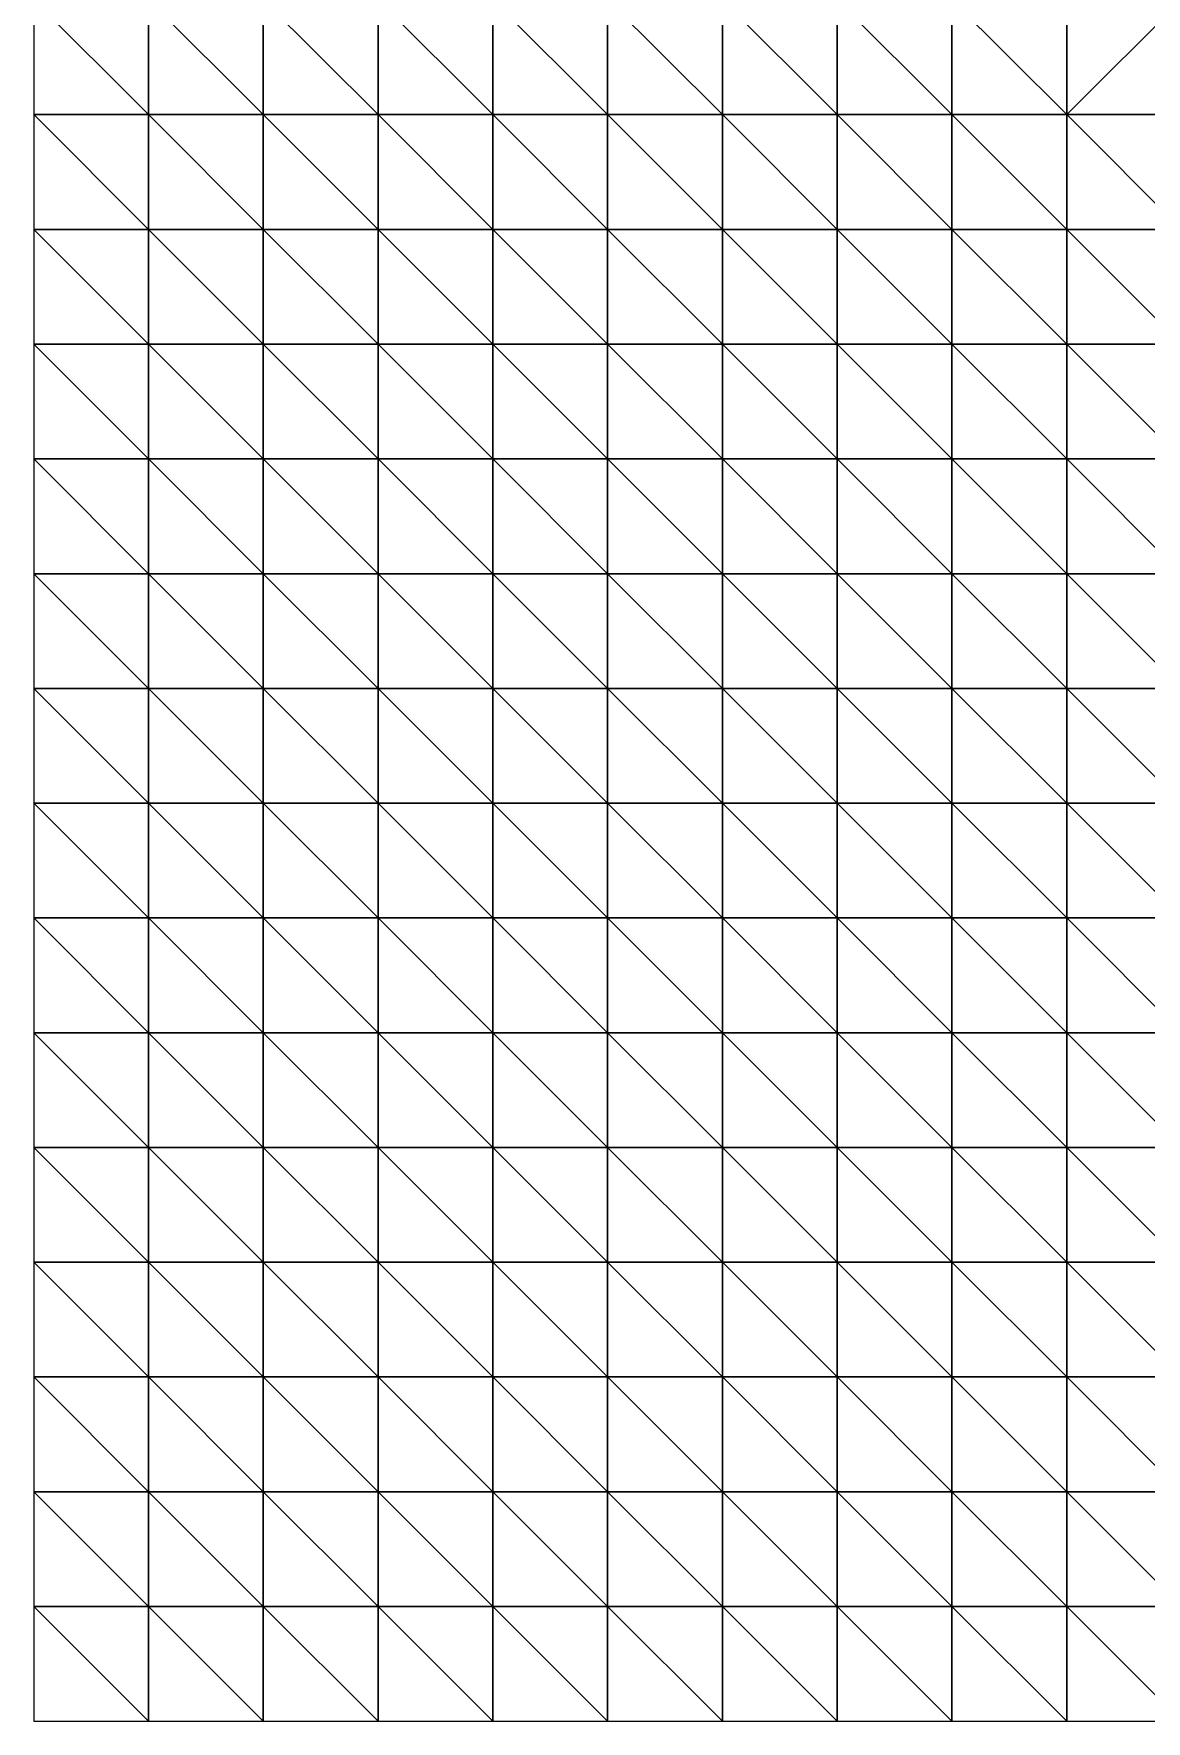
# Model space of a CAD drawing. Header units: metres. Extents: x -315 to 301, y -240 to 232.
# Drawn here: x -315 to -237.5, y -240 to -122.4 of the extents above; entities that cross this region are included whole.
import ezdxf

# ---------------------------------------------------------------- set-up
doc = ezdxf.new("R2010")
doc.units = ezdxf.units.M

msp = doc.modelspace()

# ---------------------------------------------------------------- linework, layer by layer
for points in [[(-315, -120, -321.1039), (-307, -128, -320.1628), (-307, -120, -321.5745), (-306.9999, -119.9999, -321.5745)], [(-315, -120, -321.1039), (-315, -128, -320.1628), (-307, -128, -320.1628), (-306.9999, -127.9999, -320.1627)], [(-307, -120, -321.5745), (-299, -128, -320.6334), (-299, -120, -322.5158), (-298.9999, -119.9999, -322.5157)], [(-307, -120, -321.5745), (-307, -128, -320.1628), (-299, -128, -320.6334), (-298.9999, -127.9999, -320.6333)], [(-299, -120, -322.5158), (-291, -128, -321.5745), (-291, -120, -323.4569), (-290.9999, -119.9999, -323.4568)], [(-299, -120, -322.5158), (-299, -128, -320.6334), (-291, -128, -321.5745), (-290.9999, -127.9999, -321.5745)], [(-291, -120, -323.4569), (-283, -128, -322.5158), (-283, -120, -324.3981), (-282.9999, -119.9999, -324.398)], [(-291, -120, -323.4569), (-291, -128, -321.5745), (-283, -128, -322.5158), (-282.9999, -127.9999, -322.5157)], [(-283, -120, -324.3981), (-275, -128, -323.9275), (-275, -120, -325.8098), (-274.9999, -119.9999, -325.8098)], [(-283, -120, -324.3981), (-283, -128, -322.5158), (-275, -128, -323.9275), (-274.9999, -127.9999, -323.9274)], [(-275, -120, -325.8098), (-267, -128, -324.8687), (-267, -120, -327.2216), (-266.9999, -119.9999, -327.2215)], [(-275, -120, -325.8098), (-275, -128, -323.9275), (-267, -128, -324.8687), (-266.9999, -127.9999, -324.8686)], [(-267, -120, -327.2216), (-259, -128, -326.2804), (-259, -120, -329.1039), (-258.9999, -119.9999, -329.1039)], [(-267, -120, -327.2216), (-267, -128, -324.8687), (-259, -128, -326.2804), (-258.9999, -127.9999, -326.2803)], [(-259, -120, -329.1039), (-251, -128, -328.6334), (-251, -120, -331.9275), (-250.9999, -119.9999, -331.9274)], [(-259, -120, -329.1039), (-259, -128, -326.2804), (-251, -128, -328.6334), (-250.9999, -127.9999, -328.6333)], [(-251, -120, -331.9275), (-243, -128, -331.4569), (-243, -120, -337.1039), (-242.9999, -119.9999, -337.1039)], [(-251, -120, -331.9275), (-251, -128, -328.6334), (-243, -128, -331.4569), (-242.9999, -127.9999, -331.4568)], [(-243, -128, -331.4569), (-235, -128, -338.0451), (-235, -120, -347.4569), (-234.9999, -119.9999, -347.4568)], [(-243, -128, -331.4569), (-235, -120, -347.4569), (-243, -120, -337.1039), (-242.9999, -119.9999, -337.1039)], [(-315, -128, -320.1628), (-307, -136, -319.6922), (-307, -128, -320.1628), (-306.9999, -127.9999, -320.1627)], [(-315, -128, -320.1628), (-315, -136, -319.2216), (-307, -136, -319.6922), (-306.9999, -135.9999, -319.6921)], [(-307, -128, -320.1628), (-299, -136, -319.6922), (-299, -128, -320.6334), (-298.9999, -127.9999, -320.6333)], [(-307, -128, -320.1628), (-307, -136, -319.6922), (-299, -136, -319.6922), (-298.9999, -135.9999, -319.6921)], [(-299, -128, -320.6334), (-291, -136, -320.1628), (-291, -128, -321.5745), (-290.9999, -127.9999, -321.5745)], [(-299, -128, -320.6334), (-299, -136, -319.6922), (-291, -136, -320.1628), (-290.9999, -135.9999, -320.1627)], [(-291, -128, -321.5745), (-283, -136, -320.6334), (-283, -128, -322.5158), (-282.9999, -127.9999, -322.5157)], [(-291, -128, -321.5745), (-291, -136, -320.1628), (-283, -136, -320.6334), (-282.9999, -135.9999, -320.6333)], [(-283, -128, -322.5158), (-275, -136, -322.0451), (-275, -128, -323.9275), (-274.9999, -127.9999, -323.9274)], [(-283, -128, -322.5158), (-283, -136, -320.6334), (-275, -136, -322.0451), (-274.9999, -135.9999, -322.045)], [(-275, -128, -323.9275), (-267, -136, -322.9863), (-267, -128, -324.8687), (-266.9999, -127.9999, -324.8686)], [(-275, -128, -323.9275), (-275, -136, -322.0451), (-267, -136, -322.9863), (-266.9999, -135.9999, -322.9862)], [(-267, -128, -324.8687), (-259, -136, -324.3981), (-259, -128, -326.2804), (-258.9999, -127.9999, -326.2803)], [(-267, -128, -324.8687), (-267, -136, -322.9863), (-259, -136, -324.3981), (-258.9999, -135.9999, -324.398)], [(-259, -128, -326.2804), (-251, -136, -325.3393), (-251, -128, -328.6334), (-250.9999, -127.9999, -328.6333)], [(-259, -128, -326.2804), (-259, -136, -324.3981), (-251, -136, -325.3393), (-250.9999, -135.9999, -325.3392)], [(-251, -128, -328.6334), (-243, -136, -327.2216), (-243, -128, -331.4569), (-242.9999, -127.9999, -331.4568)], [(-251, -128, -328.6334), (-251, -136, -325.3393), (-243, -136, -327.2216), (-242.9999, -135.9999, -327.2215)], [(-243, -128, -331.4569), (-235, -136, -330.5158), (-235, -128, -338.0451), (-234.9999, -127.9999, -338.045)], [(-243, -128, -331.4569), (-243, -136, -327.2216), (-235, -136, -330.5158), (-234.9999, -135.9999, -330.5157)], [(-315, -136, -319.2216), (-307, -144, -318.751), (-307, -136, -319.6922), (-306.9999, -135.9999, -319.6921)], [(-315, -136, -319.2216), (-315, -144, -318.751), (-307, -144, -318.751), (-306.9999, -143.9999, -318.7509)], [(-307, -136, -319.6922), (-299, -144, -319.2216), (-299, -136, -319.6922), (-298.9999, -135.9999, -319.6921)], [(-307, -136, -319.6922), (-307, -144, -318.751), (-299, -144, -319.2216), (-298.9999, -143.9999, -319.2215)], [(-299, -136, -319.6922), (-291, -144, -319.2216), (-291, -136, -320.1628), (-290.9999, -135.9999, -320.1627)], [(-299, -136, -319.6922), (-299, -144, -319.2216), (-291, -144, -319.2216), (-290.9999, -143.9999, -319.2215)], [(-291, -136, -320.1628), (-283, -144, -319.6922), (-283, -136, -320.6334), (-282.9999, -135.9999, -320.6333)], [(-291, -136, -320.1628), (-291, -144, -319.2216), (-283, -144, -319.6922), (-282.9999, -143.9999, -319.6921)], [(-283, -136, -320.6334), (-275, -144, -320.6334), (-275, -136, -322.0451), (-274.9999, -135.9999, -322.045)], [(-283, -136, -320.6334), (-283, -144, -319.6922), (-275, -144, -320.6334), (-274.9999, -143.9999, -320.6333)], [(-275, -136, -322.0451), (-267, -144, -321.5745), (-267, -136, -322.9863), (-266.9999, -135.9999, -322.9862)], [(-275, -136, -322.0451), (-275, -144, -320.6334), (-267, -144, -321.5745), (-266.9999, -143.9999, -321.5745)], [(-267, -136, -322.9863), (-259, -144, -322.5158), (-259, -136, -324.3981), (-258.9999, -135.9999, -324.398)], [(-267, -136, -322.9863), (-267, -144, -321.5745), (-259, -144, -322.5158), (-258.9999, -143.9999, -322.5157)], [(-259, -136, -324.3981), (-251, -144, -323.4569), (-251, -136, -325.3393), (-250.9999, -135.9999, -325.3392)], [(-259, -136, -324.3981), (-259, -144, -322.5158), (-251, -144, -323.4569), (-250.9999, -143.9999, -323.4568)], [(-251, -136, -325.3393), (-243, -144, -324.3981), (-243, -136, -327.2216), (-242.9999, -135.9999, -327.2215)], [(-251, -136, -325.3393), (-251, -144, -323.4569), (-243, -144, -324.3981), (-242.9999, -143.9999, -324.398)], [(-243, -136, -327.2216), (-235, -144, -325.8098), (-235, -136, -330.5158), (-234.9999, -135.9999, -330.5157)], [(-243, -136, -327.2216), (-243, -144, -324.3981), (-235, -144, -325.8098), (-234.9999, -143.9999, -325.8098)], [(-315, -144, -318.751), (-307, -152, -318.751), (-307, -144, -318.751), (-306.9999, -143.9999, -318.7509)], [(-315, -144, -318.751), (-315, -152, -318.751), (-307, -152, -318.751), (-306.9999, -151.9999, -318.7509)], [(-307, -144, -318.751), (-299, -152, -318.751), (-299, -144, -319.2216), (-298.9999, -143.9999, -319.2215)], [(-307, -144, -318.751), (-307, -152, -318.751), (-299, -152, -318.751), (-298.9999, -151.9999, -318.7509)], [(-299, -144, -319.2216), (-291, -152, -319.2216), (-291, -144, -319.2216), (-290.9999, -143.9999, -319.2215)], [(-299, -144, -319.2216), (-299, -152, -318.751), (-291, -152, -319.2216), (-290.9999, -151.9999, -319.2215)], [(-291, -144, -319.2216), (-283, -152, -319.6922), (-283, -144, -319.6922), (-282.9999, -143.9999, -319.6921)], [(-291, -144, -319.2216), (-291, -152, -319.2216), (-283, -152, -319.6922), (-282.9999, -151.9999, -319.6921)], [(-283, -144, -319.6922), (-275, -152, -320.1628), (-275, -144, -320.6334), (-274.9999, -143.9999, -320.6333)], [(-283, -144, -319.6922), (-283, -152, -319.6922), (-275, -152, -320.1628), (-274.9999, -151.9999, -320.1627)], [(-275, -144, -320.6334), (-267, -152, -321.1039), (-267, -144, -321.5745), (-266.9999, -143.9999, -321.5745)], [(-275, -144, -320.6334), (-275, -152, -320.1628), (-267, -152, -321.1039), (-266.9999, -151.9999, -321.1039)], [(-267, -144, -321.5745), (-259, -152, -321.5745), (-259, -144, -322.5158), (-258.9999, -143.9999, -322.5157)], [(-267, -144, -321.5745), (-267, -152, -321.1039), (-259, -152, -321.5745), (-258.9999, -151.9999, -321.5745)], [(-259, -144, -322.5158), (-251, -152, -322.0451), (-251, -144, -323.4569), (-250.9999, -143.9999, -323.4568)], [(-259, -144, -322.5158), (-259, -152, -321.5745), (-251, -152, -322.0451), (-250.9999, -151.9999, -322.045)], [(-251, -144, -323.4569), (-243, -152, -322.5158), (-243, -144, -324.3981), (-242.9999, -143.9999, -324.398)], [(-251, -144, -323.4569), (-251, -152, -322.0451), (-243, -152, -322.5158), (-242.9999, -151.9999, -322.5157)], [(-243, -144, -324.3981), (-235, -152, -323.4569), (-235, -144, -325.8098), (-234.9999, -143.9999, -325.8098)], [(-243, -144, -324.3981), (-243, -152, -322.5158), (-235, -152, -323.4569), (-234.9999, -151.9999, -323.4568)], [(-315, -152, -318.751), (-307, -160, -318.2804), (-307, -152, -318.751), (-306.9999, -151.9999, -318.7509)], [(-315, -152, -318.751), (-315, -160, -318.2804), (-307, -160, -318.2804), (-306.9999, -159.9999, -318.2803)], [(-307, -152, -318.751), (-299, -160, -318.751), (-299, -152, -318.751), (-298.9999, -151.9999, -318.7509)], [(-307, -152, -318.751), (-307, -160, -318.2804), (-299, -160, -318.751), (-298.9999, -159.9999, -318.7509)], [(-299, -152, -318.751), (-291, -160, -319.2216), (-291, -152, -319.2216), (-290.9999, -151.9999, -319.2215)], [(-299, -152, -318.751), (-299, -160, -318.751), (-291, -160, -319.2216), (-290.9999, -159.9999, -319.2215)], [(-291, -152, -319.2216), (-283, -160, -319.2216), (-283, -152, -319.6922), (-282.9999, -151.9999, -319.6921)], [(-291, -152, -319.2216), (-291, -160, -319.2216), (-283, -160, -319.2216), (-282.9999, -159.9999, -319.2215)], [(-283, -152, -319.6922), (-275, -160, -319.6922), (-275, -152, -320.1628), (-274.9999, -151.9999, -320.1627)], [(-283, -152, -319.6922), (-283, -160, -319.2216), (-275, -160, -319.6922), (-274.9999, -159.9999, -319.6921)], [(-275, -152, -320.1628), (-267, -160, -320.6334), (-267, -152, -321.1039), (-266.9999, -151.9999, -321.1039)], [(-275, -152, -320.1628), (-275, -160, -319.6922), (-267, -160, -320.6334), (-266.9999, -159.9999, -320.6333)], [(-267, -152, -321.1039), (-259, -160, -321.1039), (-259, -152, -321.5745), (-258.9999, -151.9999, -321.5745)], [(-267, -152, -321.1039), (-267, -160, -320.6334), (-259, -160, -321.1039), (-258.9999, -159.9999, -321.1039)], [(-259, -152, -321.5745), (-251, -160, -321.1039), (-251, -152, -322.0451), (-250.9999, -151.9999, -322.045)], [(-259, -152, -321.5745), (-259, -160, -321.1039), (-251, -160, -321.1039), (-250.9999, -159.9999, -321.1039)], [(-251, -152, -322.0451), (-243, -160, -321.1039), (-243, -152, -322.5158), (-242.9999, -151.9999, -322.5157)], [(-251, -152, -322.0451), (-251, -160, -321.1039), (-243, -160, -321.1039), (-242.9999, -159.9999, -321.1039)], [(-243, -152, -322.5158), (-235, -160, -321.5745), (-235, -152, -323.4569), (-234.9999, -151.9999, -323.4568)], [(-243, -152, -322.5158), (-243, -160, -321.1039), (-235, -160, -321.5745), (-234.9999, -159.9999, -321.5745)], [(-315, -160, -318.2804), (-307, -168, -317.8098), (-307, -160, -318.2804), (-306.9999, -159.9999, -318.2803)], [(-315, -160, -318.2804), (-315, -168, -317.8098), (-307, -168, -317.8098), (-306.9999, -167.9999, -317.8098)], [(-307, -160, -318.2804), (-299, -168, -318.2804), (-299, -160, -318.751), (-298.9999, -159.9999, -318.7509)], [(-307, -160, -318.2804), (-307, -168, -317.8098), (-299, -168, -318.2804), (-298.9999, -167.9999, -318.2803)], [(-299, -160, -318.751), (-291, -168, -318.751), (-291, -160, -319.2216), (-290.9999, -159.9999, -319.2215)], [(-299, -160, -318.751), (-299, -168, -318.2804), (-291, -168, -318.751), (-290.9999, -167.9999, -318.7509)], [(-291, -160, -319.2216), (-283, -168, -319.2216), (-283, -160, -319.2216), (-282.9999, -159.9999, -319.2215)], [(-291, -160, -319.2216), (-291, -168, -318.751), (-283, -168, -319.2216), (-282.9999, -167.9999, -319.2215)], [(-283, -160, -319.2216), (-275, -168, -319.2216), (-275, -160, -319.6922), (-274.9999, -159.9999, -319.6921)], [(-283, -160, -319.2216), (-283, -168, -319.2216), (-275, -168, -319.2216), (-274.9999, -167.9999, -319.2215)], [(-275, -160, -319.6922), (-267, -168, -319.6922), (-267, -160, -320.6334), (-266.9999, -159.9999, -320.6333)], [(-275, -160, -319.6922), (-275, -168, -319.2216), (-267, -168, -319.6922), (-266.9999, -167.9999, -319.6921)], [(-267, -160, -320.6334), (-259, -168, -319.6922), (-259, -160, -321.1039), (-258.9999, -159.9999, -321.1039)], [(-267, -160, -320.6334), (-267, -168, -319.6922), (-259, -168, -319.6922), (-258.9999, -167.9999, -319.6921)], [(-259, -160, -321.1039), (-251, -168, -319.6922), (-251, -160, -321.1039), (-250.9999, -159.9999, -321.1039)], [(-259, -160, -321.1039), (-259, -168, -319.6922), (-251, -168, -319.6922), (-250.9999, -167.9999, -319.6921)], [(-251, -160, -321.1039), (-243, -168, -319.6922), (-243, -160, -321.1039), (-242.9999, -159.9999, -321.1039)], [(-251, -160, -321.1039), (-251, -168, -319.6922), (-243, -168, -319.6922), (-242.9999, -167.9999, -319.6921)], [(-243, -160, -321.1039), (-235, -168, -319.6922), (-235, -160, -321.5745), (-234.9999, -159.9999, -321.5745)], [(-243, -160, -321.1039), (-243, -168, -319.6922), (-235, -168, -319.6922), (-234.9999, -167.9999, -319.6921)], [(-315, -168, -317.8098), (-307, -176, -317.3392), (-307, -168, -317.8098), (-306.9999, -167.9999, -317.8098)], [(-315, -168, -317.8098), (-315, -176, -317.3392), (-307, -176, -317.3392), (-306.9999, -175.9999, -317.3391)], [(-307, -168, -317.8098), (-299, -176, -317.8098), (-299, -168, -318.2804), (-298.9999, -167.9999, -318.2803)], [(-307, -168, -317.8098), (-307, -176, -317.3392), (-299, -176, -317.8098), (-298.9999, -175.9999, -317.8098)], [(-299, -168, -318.2804), (-291, -176, -318.751), (-291, -168, -318.751), (-290.9999, -167.9999, -318.7509)], [(-299, -168, -318.2804), (-299, -176, -317.8098), (-291, -176, -318.751), (-290.9999, -175.9999, -318.7509)], [(-291, -168, -318.751), (-283, -176, -319.2216), (-283, -168, -319.2216), (-282.9999, -167.9999, -319.2215)], [(-291, -168, -318.751), (-291, -176, -318.751), (-283, -176, -319.2216), (-282.9999, -175.9999, -319.2215)], [(-283, -168, -319.2216), (-275, -176, -318.751), (-275, -168, -319.2216), (-274.9999, -167.9999, -319.2215)], [(-283, -168, -319.2216), (-283, -176, -319.2216), (-275, -176, -318.751), (-274.9999, -175.9999, -318.7509)], [(-275, -168, -319.2216), (-267, -176, -318.751), (-267, -168, -319.6922), (-266.9999, -167.9999, -319.6921)], [(-275, -168, -319.2216), (-275, -176, -318.751), (-267, -176, -318.751), (-266.9999, -175.9999, -318.7509)], [(-267, -168, -319.6922), (-259, -176, -318.751), (-259, -168, -319.6922), (-258.9999, -167.9999, -319.6921)], [(-267, -168, -319.6922), (-267, -176, -318.751), (-259, -176, -318.751), (-258.9999, -175.9999, -318.7509)], [(-259, -168, -319.6922), (-251, -176, -318.2804), (-251, -168, -319.6922), (-250.9999, -167.9999, -319.6921)], [(-259, -168, -319.6922), (-259, -176, -318.751), (-251, -176, -318.2804), (-250.9999, -175.9999, -318.2803)], [(-251, -168, -319.6922), (-243, -176, -317.8098), (-243, -168, -319.6922), (-242.9999, -167.9999, -319.6921)], [(-251, -168, -319.6922), (-251, -176, -318.2804), (-243, -176, -317.8098), (-242.9999, -175.9999, -317.8098)], [(-243, -168, -319.6922), (-235, -176, -318.2804), (-235, -168, -319.6922), (-234.9999, -167.9999, -319.6921)], [(-243, -168, -319.6922), (-243, -176, -317.8098), (-235, -176, -318.2804), (-234.9999, -175.9999, -318.2803)], [(-315, -176, -317.3392), (-307, -184, -317.3392), (-307, -176, -317.3392), (-306.9999, -175.9999, -317.3391)], [(-315, -176, -317.3392), (-315, -184, -316.8687), (-307, -184, -317.3392), (-306.9999, -183.9999, -317.3391)], [(-307, -176, -317.3392), (-299, -184, -317.8098), (-299, -176, -317.8098), (-298.9999, -175.9999, -317.8098)], [(-307, -176, -317.3392), (-307, -184, -317.3392), (-299, -184, -317.8098), (-298.9999, -183.9999, -317.8098)], [(-299, -176, -317.8098), (-291, -184, -318.751), (-291, -176, -318.751), (-290.9999, -175.9999, -318.7509)], [(-299, -176, -317.8098), (-299, -184, -317.8098), (-291, -184, -318.751), (-290.9999, -183.9999, -318.7509)], [(-291, -176, -318.751), (-283, -184, -318.751), (-283, -176, -319.2216), (-282.9999, -175.9999, -319.2215)], [(-291, -176, -318.751), (-291, -184, -318.751), (-283, -184, -318.751), (-282.9999, -183.9999, -318.7509)], [(-283, -176, -319.2216), (-275, -184, -318.751), (-275, -176, -318.751), (-274.9999, -175.9999, -318.7509)], [(-283, -176, -319.2216), (-283, -184, -318.751), (-275, -184, -318.751), (-274.9999, -183.9999, -318.7509)], [(-275, -176, -318.751), (-267, -184, -318.2804), (-267, -176, -318.751), (-266.9999, -175.9999, -318.7509)], [(-275, -176, -318.751), (-275, -184, -318.751), (-267, -184, -318.2804), (-266.9999, -183.9999, -318.2803)], [(-267, -176, -318.751), (-259, -184, -318.2804), (-259, -176, -318.751), (-258.9999, -175.9999, -318.7509)], [(-267, -176, -318.751), (-267, -184, -318.2804), (-259, -184, -318.2804), (-258.9999, -183.9999, -318.2803)], [(-259, -176, -318.751), (-251, -184, -317.8098), (-251, -176, -318.2804), (-250.9999, -175.9999, -318.2803)], [(-259, -176, -318.751), (-259, -184, -318.2804), (-251, -184, -317.8098), (-250.9999, -183.9999, -317.8098)], [(-251, -176, -318.2804), (-243, -184, -317.3392), (-243, -176, -317.8098), (-242.9999, -175.9999, -317.8098)], [(-251, -176, -318.2804), (-251, -184, -317.8098), (-243, -184, -317.3392), (-242.9999, -183.9999, -317.3391)], [(-243, -176, -317.8098), (-235, -184, -316.8687), (-235, -176, -318.2804), (-234.9999, -175.9999, -318.2803)], [(-243, -176, -317.8098), (-243, -184, -317.3392), (-235, -184, -316.8687), (-234.9999, -183.9999, -316.8686)], [(-315, -184, -316.8687), (-307, -192, -317.3392), (-307, -184, -317.3392), (-306.9999, -183.9999, -317.3391)], [(-315, -184, -316.8687), (-315, -192, -316.8687), (-307, -192, -317.3392), (-306.9999, -191.9999, -317.3391)], [(-307, -184, -317.3392), (-299, -192, -317.8098), (-299, -184, -317.8098), (-298.9999, -183.9999, -317.8098)], [(-307, -184, -317.3392), (-307, -192, -317.3392), (-299, -192, -317.8098), (-298.9999, -191.9999, -317.8098)], [(-299, -184, -317.8098), (-291, -192, -318.2804), (-291, -184, -318.751), (-290.9999, -183.9999, -318.7509)], [(-299, -184, -317.8098), (-299, -192, -317.8098), (-291, -192, -318.2804), (-290.9999, -191.9999, -318.2803)], [(-291, -184, -318.751), (-283, -192, -318.751), (-283, -184, -318.751), (-282.9999, -183.9999, -318.7509)], [(-291, -184, -318.751), (-291, -192, -318.2804), (-283, -192, -318.751), (-282.9999, -191.9999, -318.7509)], [(-283, -184, -318.751), (-275, -192, -318.2804), (-275, -184, -318.751), (-274.9999, -183.9999, -318.7509)], [(-283, -184, -318.751), (-283, -192, -318.751), (-275, -192, -318.2804), (-274.9999, -191.9999, -318.2803)], [(-275, -184, -318.751), (-267, -192, -317.8098), (-267, -184, -318.2804), (-266.9999, -183.9999, -318.2803)], [(-275, -184, -318.751), (-275, -192, -318.2804), (-267, -192, -317.8098), (-266.9999, -191.9999, -317.8098)], [(-267, -184, -318.2804), (-259, -192, -317.8098), (-259, -184, -318.2804), (-258.9999, -183.9999, -318.2803)], [(-267, -184, -318.2804), (-267, -192, -317.8098), (-259, -192, -317.8098), (-258.9999, -191.9999, -317.8098)], [(-259, -184, -318.2804), (-251, -192, -317.3392), (-251, -184, -317.8098), (-250.9999, -183.9999, -317.8098)], [(-259, -184, -318.2804), (-259, -192, -317.8098), (-251, -192, -317.3392), (-250.9999, -191.9999, -317.3391)], [(-251, -184, -317.8098), (-243, -192, -316.8687), (-243, -184, -317.3392), (-242.9999, -183.9999, -317.3391)], [(-251, -184, -317.8098), (-251, -192, -317.3392), (-243, -192, -316.8687), (-242.9999, -191.9999, -316.8686)], [(-243, -184, -317.3392), (-235, -192, -316.8687), (-235, -184, -316.8687), (-234.9999, -183.9999, -316.8686)], [(-243, -184, -317.3392), (-243, -192, -316.8687), (-235, -192, -316.8687), (-234.9999, -191.9999, -316.8686)], [(-315, -192, -316.8687), (-307, -200, -316.8687), (-307, -192, -317.3392), (-306.9999, -191.9999, -317.3391)], [(-315, -192, -316.8687), (-315, -200, -316.3981), (-307, -200, -316.8687), (-306.9999, -199.9999, -316.8686)], [(-307, -192, -317.3392), (-299, -200, -317.8098), (-299, -192, -317.8098), (-298.9999, -191.9999, -317.8098)], [(-307, -192, -317.3392), (-307, -200, -316.8687), (-299, -200, -317.8098), (-298.9999, -199.9999, -317.8098)], [(-299, -192, -317.8098), (-291, -200, -318.2804), (-291, -192, -318.2804), (-290.9999, -191.9999, -318.2803)], [(-299, -192, -317.8098), (-299, -200, -317.8098), (-291, -200, -318.2804), (-290.9999, -199.9999, -318.2803)], [(-291, -192, -318.2804), (-283, -200, -318.2804), (-283, -192, -318.751), (-282.9999, -191.9999, -318.7509)], [(-291, -192, -318.2804), (-291, -200, -318.2804), (-283, -200, -318.2804), (-282.9999, -199.9999, -318.2803)], [(-283, -192, -318.751), (-275, -200, -317.8098), (-275, -192, -318.2804), (-274.9999, -191.9999, -318.2803)], [(-283, -192, -318.751), (-283, -200, -318.2804), (-275, -200, -317.8098), (-274.9999, -199.9999, -317.8098)], [(-275, -192, -318.2804), (-267, -200, -316.8687), (-267, -192, -317.8098), (-266.9999, -191.9999, -317.8098)], [(-275, -192, -318.2804), (-275, -200, -317.8098), (-267, -200, -316.8687), (-266.9999, -199.9999, -316.8686)], [(-267, -192, -317.8098), (-259, -200, -316.8687), (-259, -192, -317.8098), (-258.9999, -191.9999, -317.8098)], [(-267, -192, -317.8098), (-267, -200, -316.8687), (-259, -200, -316.8687), (-258.9999, -199.9999, -316.8686)], [(-259, -192, -317.8098), (-251, -200, -316.8687), (-251, -192, -317.3392), (-250.9999, -191.9999, -317.3391)], [(-259, -192, -317.8098), (-259, -200, -316.8687), (-251, -200, -316.8687), (-250.9999, -199.9999, -316.8686)], [(-251, -192, -317.3392), (-243, -200, -317.3392), (-243, -192, -316.8687), (-242.9999, -191.9999, -316.8686)], [(-251, -192, -317.3392), (-251, -200, -316.8687), (-243, -200, -317.3392), (-242.9999, -199.9999, -317.3391)], [(-243, -192, -316.8687), (-235, -200, -317.3392), (-235, -192, -316.8687), (-234.9999, -191.9999, -316.8686)], [(-243, -192, -316.8687), (-243, -200, -317.3392), (-235, -200, -317.3392), (-234.9999, -199.9999, -317.3391)], [(-315, -200, -316.3981), (-307, -208, -316.8687), (-307, -200, -316.8687), (-306.9999, -199.9999, -316.8686)], [(-315, -200, -316.3981), (-315, -208, -316.3981), (-307, -208, -316.8687), (-306.9999, -207.9999, -316.8686)], [(-307, -200, -316.8687), (-299, -208, -317.3392), (-299, -200, -317.8098), (-298.9999, -199.9999, -317.8098)], [(-307, -200, -316.8687), (-307, -208, -316.8687), (-299, -208, -317.3392), (-298.9999, -207.9999, -317.3391)], [(-299, -200, -317.8098), (-291, -208, -317.8098), (-291, -200, -318.2804), (-290.9999, -199.9999, -318.2803)], [(-299, -200, -317.8098), (-299, -208, -317.3392), (-291, -208, -317.8098), (-290.9999, -207.9999, -317.8098)], [(-291, -200, -318.2804), (-283, -208, -317.8098), (-283, -200, -318.2804), (-282.9999, -199.9999, -318.2803)], [(-291, -200, -318.2804), (-291, -208, -317.8098), (-283, -208, -317.8098), (-282.9999, -207.9999, -317.8098)], [(-283, -200, -318.2804), (-275, -208, -317.8098), (-275, -200, -317.8098), (-274.9999, -199.9999, -317.8098)], [(-283, -200, -318.2804), (-283, -208, -317.8098), (-275, -208, -317.8098), (-274.9999, -207.9999, -317.8098)], [(-275, -200, -317.8098), (-267, -208, -316.8687), (-267, -200, -316.8687), (-266.9999, -199.9999, -316.8686)], [(-275, -200, -317.8098), (-275, -208, -317.8098), (-267, -208, -316.8687), (-266.9999, -207.9999, -316.8686)], [(-267, -200, -316.8687), (-259, -208, -316.3981), (-259, -200, -316.8687), (-258.9999, -199.9999, -316.8686)], [(-267, -200, -316.8687), (-267, -208, -316.8687), (-259, -208, -316.3981), (-258.9999, -207.9999, -316.398)], [(-259, -200, -316.8687), (-251, -208, -316.3981), (-251, -200, -316.8687), (-250.9999, -199.9999, -316.8686)], [(-259, -200, -316.8687), (-259, -208, -316.3981), (-251, -208, -316.3981), (-250.9999, -207.9999, -316.398)], [(-251, -200, -316.8687), (-243, -208, -316.8687), (-243, -200, -317.3392), (-242.9999, -199.9999, -317.3391)], [(-251, -200, -316.8687), (-251, -208, -316.3981), (-243, -208, -316.8687), (-242.9999, -207.9999, -316.8686)], [(-243, -200, -317.3392), (-235, -208, -317.3392), (-235, -200, -317.3392), (-234.9999, -199.9999, -317.3391)], [(-243, -200, -317.3392), (-243, -208, -316.8687), (-235, -208, -317.3392), (-234.9999, -207.9999, -317.3391)], [(-315, -208, -316.3981), (-307, -216, -316.3981), (-307, -208, -316.8687), (-306.9999, -207.9999, -316.8686)], [(-315, -208, -316.3981), (-315, -216, -316.3981), (-307, -216, -316.3981), (-306.9999, -215.9999, -316.398)], [(-307, -208, -316.8687), (-299, -216, -316.8687), (-299, -208, -317.3392), (-298.9999, -207.9999, -317.3391)], [(-307, -208, -316.8687), (-307, -216, -316.3981), (-299, -216, -316.8687), (-298.9999, -215.9999, -316.8686)], [(-299, -208, -317.3392), (-291, -216, -316.8687), (-291, -208, -317.8098), (-290.9999, -207.9999, -317.8098)], [(-299, -208, -317.3392), (-299, -216, -316.8687), (-291, -216, -316.8687), (-290.9999, -215.9999, -316.8686)], [(-291, -208, -317.8098), (-283, -216, -317.3392), (-283, -208, -317.8098), (-282.9999, -207.9999, -317.8098)], [(-291, -208, -317.8098), (-291, -216, -316.8687), (-283, -216, -317.3392), (-282.9999, -215.9999, -317.3391)], [(-283, -208, -317.8098), (-275, -216, -317.3392), (-275, -208, -317.8098), (-274.9999, -207.9999, -317.8098)], [(-283, -208, -317.8098), (-283, -216, -317.3392), (-275, -216, -317.3392), (-274.9999, -215.9999, -317.3391)], [(-275, -208, -317.8098), (-267, -216, -316.8687), (-267, -208, -316.8687), (-266.9999, -207.9999, -316.8686)], [(-275, -208, -317.8098), (-275, -216, -317.3392), (-267, -216, -316.8687), (-266.9999, -215.9999, -316.8686)], [(-267, -208, -316.8687), (-259, -216, -315.9275), (-259, -208, -316.3981), (-258.9999, -207.9999, -316.398)], [(-267, -208, -316.8687), (-267, -216, -316.8687), (-259, -216, -315.9275), (-258.9999, -215.9999, -315.9274)], [(-259, -208, -316.3981), (-251, -216, -315.9275), (-251, -208, -316.3981), (-250.9999, -207.9999, -316.398)], [(-259, -208, -316.3981), (-259, -216, -315.9275), (-251, -216, -315.9275), (-250.9999, -215.9999, -315.9274)], [(-251, -208, -316.3981), (-243, -216, -315.9275), (-243, -208, -316.8687), (-242.9999, -207.9999, -316.8686)], [(-251, -208, -316.3981), (-251, -216, -315.9275), (-243, -216, -315.9275), (-242.9999, -215.9999, -315.9274)], [(-243, -208, -316.8687), (-235, -216, -315.9275), (-235, -208, -317.3392), (-234.9999, -207.9999, -317.3391)], [(-243, -208, -316.8687), (-243, -216, -315.9275), (-235, -216, -315.9275), (-234.9999, -215.9999, -315.9274)], [(-315, -216, -316.3981), (-307, -224, -316.3981), (-307, -216, -316.3981), (-306.9999, -215.9999, -316.398)], [(-315, -216, -316.3981), (-315, -224, -316.3981), (-307, -224, -316.3981), (-306.9999, -223.9999, -316.398)], [(-307, -216, -316.3981), (-299, -224, -316.3981), (-299, -216, -316.8687), (-298.9999, -215.9999, -316.8686)], [(-307, -216, -316.3981), (-307, -224, -316.3981), (-299, -224, -316.3981), (-298.9999, -223.9999, -316.398)], [(-299, -216, -316.8687), (-291, -224, -316.3981), (-291, -216, -316.8687), (-290.9999, -215.9999, -316.8686)], [(-299, -216, -316.8687), (-299, -224, -316.3981), (-291, -224, -316.3981), (-290.9999, -223.9999, -316.398)], [(-291, -216, -316.8687), (-283, -224, -316.8687), (-283, -216, -317.3392), (-282.9999, -215.9999, -317.3391)], [(-291, -216, -316.8687), (-291, -224, -316.3981), (-283, -224, -316.8687), (-282.9999, -223.9999, -316.8686)], [(-283, -216, -317.3392), (-275, -224, -317.3392), (-275, -216, -317.3392), (-274.9999, -215.9999, -317.3391)], [(-283, -216, -317.3392), (-283, -224, -316.8687), (-275, -224, -317.3392), (-274.9999, -223.9999, -317.3391)], [(-275, -216, -317.3392), (-267, -224, -317.3392), (-267, -216, -316.8687), (-266.9999, -215.9999, -316.8686)], [(-275, -216, -317.3392), (-275, -224, -317.3392), (-267, -224, -317.3392), (-266.9999, -223.9999, -317.3391)], [(-267, -216, -316.8687), (-259, -224, -316.3981), (-259, -216, -315.9275), (-258.9999, -215.9999, -315.9274)], [(-267, -216, -316.8687), (-267, -224, -317.3392), (-259, -224, -316.3981), (-258.9999, -223.9999, -316.398)], [(-259, -216, -315.9275), (-251, -224, -315.9275), (-251, -216, -315.9275), (-250.9999, -215.9999, -315.9274)], [(-259, -216, -315.9275), (-259, -224, -316.3981), (-251, -224, -315.9275), (-250.9999, -223.9999, -315.9274)], [(-251, -216, -315.9275), (-243, -224, -315.4569), (-243, -216, -315.9275), (-242.9999, -215.9999, -315.9274)], [(-251, -216, -315.9275), (-251, -224, -315.9275), (-243, -224, -315.4569), (-242.9999, -223.9999, -315.4568)], [(-243, -216, -315.9275), (-235, -224, -314.9863), (-235, -216, -315.9275), (-234.9999, -215.9999, -315.9274)], [(-243, -216, -315.9275), (-243, -224, -315.4569), (-235, -224, -314.9863), (-234.9999, -223.9999, -314.9862)], [(-315, -224, -316.3981), (-307, -232, -316.3981), (-307, -224, -316.3981), (-306.9999, -223.9999, -316.398)], [(-315, -224, -316.3981), (-315, -232, -315.9275), (-307, -232, -316.3981), (-306.9999, -231.9999, -316.398)], [(-307, -224, -316.3981), (-299, -232, -316.3981), (-299, -224, -316.3981), (-298.9999, -223.9999, -316.398)], [(-307, -224, -316.3981), (-307, -232, -316.3981), (-299, -232, -316.3981), (-298.9999, -231.9999, -316.398)], [(-299, -224, -316.3981), (-291, -232, -316.3981), (-291, -224, -316.3981), (-290.9999, -223.9999, -316.398)], [(-299, -224, -316.3981), (-299, -232, -316.3981), (-291, -232, -316.3981), (-290.9999, -231.9999, -316.398)], [(-291, -224, -316.3981), (-283, -232, -316.3981), (-283, -224, -316.8687), (-282.9999, -223.9999, -316.8686)], [(-291, -224, -316.3981), (-291, -232, -316.3981), (-283, -232, -316.3981), (-282.9999, -231.9999, -316.398)], [(-283, -224, -316.8687), (-275, -232, -317.3392), (-275, -224, -317.3392), (-274.9999, -223.9999, -317.3391)], [(-283, -224, -316.8687), (-283, -232, -316.3981), (-275, -232, -317.3392), (-274.9999, -231.9999, -317.3391)], [(-275, -224, -317.3392), (-267, -232, -317.3392), (-267, -224, -317.3392), (-266.9999, -223.9999, -317.3391)], [(-275, -224, -317.3392), (-275, -232, -317.3392), (-267, -232, -317.3392), (-266.9999, -231.9999, -317.3391)], [(-267, -224, -317.3392), (-259, -232, -316.8687), (-259, -224, -316.3981), (-258.9999, -223.9999, -316.398)], [(-267, -224, -317.3392), (-267, -232, -317.3392), (-259, -232, -316.8687), (-258.9999, -231.9999, -316.8686)], [(-259, -224, -316.3981), (-251, -232, -315.9275), (-251, -224, -315.9275), (-250.9999, -223.9999, -315.9274)], [(-259, -224, -316.3981), (-259, -232, -316.8687), (-251, -232, -315.9275), (-250.9999, -231.9999, -315.9274)], [(-251, -224, -315.9275), (-243, -232, -315.4569), (-243, -224, -315.4569), (-242.9999, -223.9999, -315.4568)], [(-251, -224, -315.9275), (-251, -232, -315.9275), (-243, -232, -315.4569), (-242.9999, -231.9999, -315.4568)], [(-243, -224, -315.4569), (-235, -232, -314.9863), (-235, -224, -314.9863), (-234.9999, -223.9999, -314.9862)], [(-243, -224, -315.4569), (-243, -232, -315.4569), (-235, -232, -314.9863), (-234.9999, -231.9999, -314.9862)], [(-315, -232, -315.9275), (-307, -240, -316.3981), (-307, -232, -316.3981), (-306.9999, -231.9999, -316.398)], [(-315, -232, -315.9275), (-315, -240, -315.9275), (-307, -240, -316.3981), (-306.9999, -239.9999, -316.398)], [(-307, -232, -316.3981), (-299, -240, -316.3981), (-299, -232, -316.3981), (-298.9999, -231.9999, -316.398)], [(-307, -232, -316.3981), (-307, -240, -316.3981), (-299, -240, -316.3981), (-298.9999, -239.9999, -316.398)], [(-299, -232, -316.3981), (-291, -240, -316.3981), (-291, -232, -316.3981), (-290.9999, -231.9999, -316.398)], [(-299, -232, -316.3981), (-299, -240, -316.3981), (-291, -240, -316.3981), (-290.9999, -239.9999, -316.398)], [(-291, -232, -316.3981), (-283, -240, -316.3981), (-283, -232, -316.3981), (-282.9999, -231.9999, -316.398)], [(-291, -232, -316.3981), (-291, -240, -316.3981), (-283, -240, -316.3981), (-282.9999, -239.9999, -316.398)], [(-283, -232, -316.3981), (-275, -240, -316.8687), (-275, -232, -317.3392), (-274.9999, -231.9999, -317.3391)], [(-283, -232, -316.3981), (-283, -240, -316.3981), (-275, -240, -316.8687), (-274.9999, -239.9999, -316.8686)], [(-275, -232, -317.3392), (-267, -240, -317.3392), (-267, -232, -317.3392), (-266.9999, -231.9999, -317.3391)], [(-275, -232, -317.3392), (-275, -240, -316.8687), (-267, -240, -317.3392), (-266.9999, -239.9999, -317.3391)], [(-267, -232, -317.3392), (-259, -240, -316.8687), (-259, -232, -316.8687), (-258.9999, -231.9999, -316.8686)], [(-267, -232, -317.3392), (-267, -240, -317.3392), (-259, -240, -316.8687), (-258.9999, -239.9999, -316.8686)], [(-259, -232, -316.8687), (-251, -240, -316.3981), (-251, -232, -315.9275), (-250.9999, -231.9999, -315.9274)], [(-259, -232, -316.8687), (-259, -240, -316.8687), (-251, -240, -316.3981), (-250.9999, -239.9999, -316.398)], [(-251, -232, -315.9275), (-243, -240, -315.4569), (-243, -232, -315.4569), (-242.9999, -231.9999, -315.4568)], [(-251, -232, -315.9275), (-251, -240, -316.3981), (-243, -240, -315.4569), (-242.9999, -239.9999, -315.4568)], [(-243, -232, -315.4569), (-235, -240, -315.4569), (-235, -232, -314.9863), (-234.9999, -231.9999, -314.9862)], [(-243, -232, -315.4569), (-243, -240, -315.4569), (-235, -240, -315.4569), (-234.9999, -239.9999, -315.4568)]]:
    msp.add_3dface(points)

doc.saveas('drawing.dxf')
